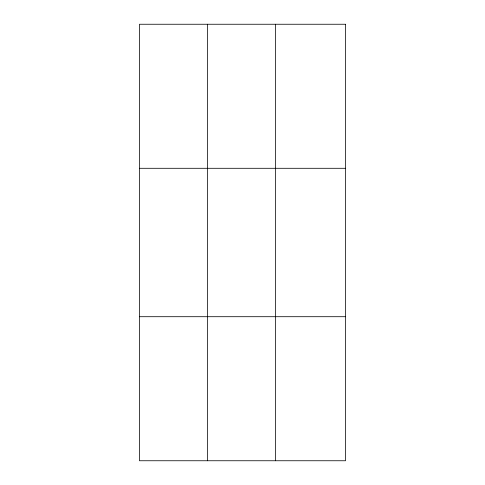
<?xml version="1.0" encoding="UTF-8"?>
<svg xmlns="http://www.w3.org/2000/svg" width="485" height="485" viewBox="0 0 485 485"><rect width="100%" height="100%" fill="white"/><g stroke="black" fill="none" stroke-linecap="round" stroke-linejoin="round"><path stroke-width="0.73" d="M207.471 460.75L207.471 24.25M275.468 460.75L275.468 24.25M139.474 168.295L345.526 168.295M139.474 316.705L345.526 316.705M345.526 24.25L345.526 460.75L139.474 460.75L139.474 24.25L345.526 24.25"/></g></svg>
